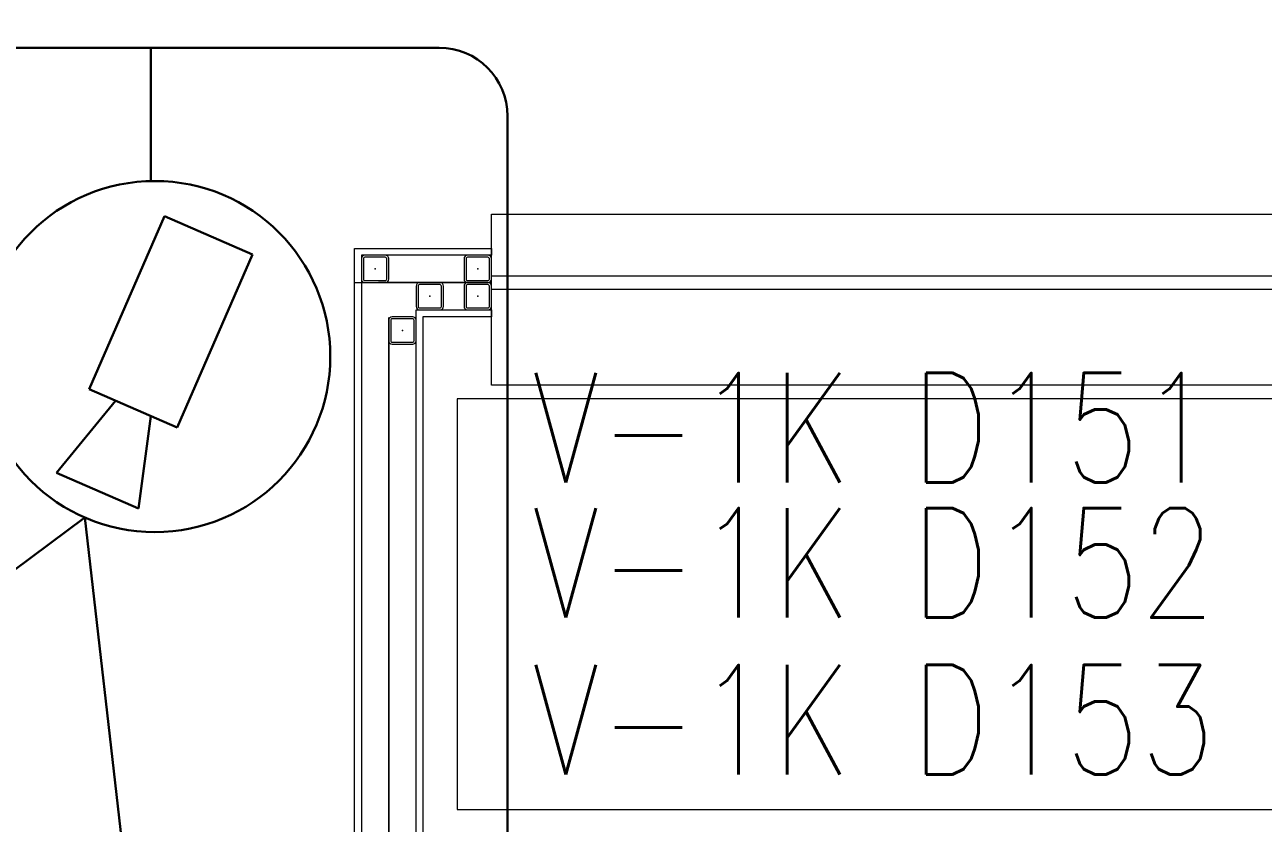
# Model space of a CAD drawing. Extents: x -1073 to 35213, y -1180 to 6950.
# Drawn here: x 3550.6 to 3731.7, y 1270.5 to 1387.2 of the extents above; entities that cross this region are included whole.
import ezdxf

# ---------------------------------------------------------------- set-up
doc = ezdxf.new("R2010")
doc.units = 0
doc.header["$LTSCALE"] = 25
doc.layers.get('0').update_dxf_attribs({"color": 9, "lineweight": 9})
for name, color, linetype, lineweight in [('05', 9, 'Continuous', 9), ('06D', 9, 'Continuous', 9), ('10', 9, 'Continuous', 9), ('11', 9, 'Continuous', 9), ('12', 9, 'Continuous', 9), ('15', 9, 'Continuous', 9), ('33', 9, 'BATTING', 9), ('DATA TAVAN', 160, 'Continuous', 30), ('E-DAHİLİ DOME KAMERA', 7, 'Continuous', 30), ('E-DAHİLİ KAMERA', 7, 'Continuous', 30), ('E-YAZI', 7, 'Continuous', 30)]:
    doc.layers.add(name, color=color, linetype=linetype, lineweight=lineweight)
doc.styles.add('E-YAZI', font='txttw.shx')
doc.linetypes.add('BATTING', pattern='A,0.0001,-0.1,[134,ltypeshp.shx,S=0.1,R=0,X=-0.1,Y=0],-0.2,[134,ltypeshp.shx,S=0.1,R=180,X=0.1,Y=0],-0.1', length=0.4001)

# ---------------------------------------------------------------- blocks, each defined once
blk = doc.blocks.new('p-birim')
blk.add_lwpolyline([(0, 0), (1, 0), (1, 1), (0, 1)], close=True)
blk = doc.blocks.new('Prf-40x40')
for points in [[(1.5, -2), (-1.5, -2, -0.414214), (-2, -1.5), (-2, 1.5, -0.414214), (-1.5, 2), (1.5, 2, -0.414214), (2, 1.5), (2, -1.5, -0.414214)], [(1.5, -1.7), (-1.5, -1.7, -0.414214), (-1.7, -1.5), (-1.7, 1.5, -0.414214), (-1.5, 1.7), (1.5, 1.7, -0.414214), (1.7, 1.5), (1.7, -1.5, -0.414214)]]:
    blk.add_lwpolyline(points, format="xyb", close=True)
blk.add_point((0, 0))
blk = doc.blocks.new('100_DAHİLİ DOME KAMERA')
at = {"layer": 'E-DAHİLİ DOME KAMERA', "color": 4}
for p, q in [((-1.936, 0.715), (-1.936, -0.689)), ((0.82, 0.715), (-1.936, 0.715)), ((0.82, -0.689), (0.82, 0.715)), ((0.82, 0.294), (2.131, 0.668)), ((2.131, 0.668), (2.131, -0.643)), ((0.82, -0.268), (2.131, -0.643)), ((-1.936, -0.689), (0.82, -0.689))]:
    blk.add_line(p, q, dxfattribs=at)
at = {"layer": 'E-DAHİLİ DOME KAMERA', "color": 4, "linetype": 'Continuous'}
blk.add_circle((0, 0), 2.566, dxfattribs=at)
at = {"layer": 'E-DAHİLİ KAMERA', "color": 4}
for q in [(13.416, 6.264), (13.416, -6.264)]:
    blk.add_line((2.566, 0), q, dxfattribs=at)

msp = doc.modelspace()

# ---------------------------------------------------------------- linework, layer by layer
at = {"layer": '06D'}
for points in [[(3615.34, 1349.5), (3602.33, 1349.5)], [(3603.83, 1342.5), (3603.83, 1199.47)]]:
    msp.add_lwpolyline(points, dxfattribs=at)
at = {"layer": '11'}
for points in [[(3598.83, 1354.5), (3618.84, 1354.5), (3618.84, 1353.5), (3599.83, 1353.5), (3599.83, 1197.47), (3598.83, 1197.47)], [(3607.83, 1345.5), (3618.84, 1345.5), (3618.84, 1344.5), (3608.83, 1344.5), (3608.83, 1197.47), (3607.83, 1197.47)]]:
    msp.add_lwpolyline(points, close=True, dxfattribs=at)
at = {"layer": '12'}
msp.add_lwpolyline([(3618.84, 1349.5), (3618.84, 1359.5), (4013.84, 1359.5), (4013.84, 1334.5), (3618.84, 1334.5), (3618.84, 1349.5)], close=True, dxfattribs=at)
at = {"layer": '15'}
msp.add_lwpolyline([(3618.84, 1350.5), (4013.84, 1350.5), (4013.84, 1348.5), (3618.84, 1348.5)], close=True, dxfattribs=at)
at = {"layer": '33', "ltscale": 0.3}
for points in [[(3598.83, 1349.5), (3618.74, 1349.5)], [(3603.83, 1197.47), (3603.83, 1344.4)]]:
    msp.add_lwpolyline(points, dxfattribs=at)
at = {"layer": 'DATA TAVAN'}
for p, q in [((3397.66, 1383.84), (3569.02, 1383.84)), ((3569.02, 1383.84), (3569.02, 1364.33)), ((3569.02, 1383.84), (3611.2, 1383.84)), ((3621.2, 1373.84), (3621.2, 1276.03)), ((3621.2, 1276.03), (3621.2, 1111.71))]:
    msp.add_line(p, q, dxfattribs=at)
msp.add_arc((3611.2, 1373.84), 10, 0, 90, dxfattribs=at)

# ---------------------------------------------------------------- block references
at = {"layer": '05', "xscale": 60, "yscale": 400, "rotation": 270}
msp.add_blockref('p-birim', (3613.84, 1332.5), dxfattribs=at)
at = {"layer": '10', "xscale": -1}
for p, rotation in [((3601.83, 1351.5), 180), ((3616.84, 1351.5), 180), ((3609.83, 1347.5), 180), ((3616.84, 1347.5), 180), ((3605.83, 1342.5), 270)]:
    msp.add_blockref('Prf-40x40', p, dxfattribs=dict(at, rotation=rotation))
at = {"layer": 'E-DAHİLİ DOME KAMERA', "xscale": 10, "yscale": 10, "zscale": 10, "rotation": 246.5044691456866}
msp.add_blockref('100_DAHİLİ DOME KAMERA', (3569.62, 1338.69), dxfattribs=at)

# ---------------------------------------------------------------- texts
at = {"layer": 'E-YAZI', "color": 6, "style": 'E-YAZI', "width": 0.8}
for s, p in [('V-1K D151', (3624.81, 1320.3)), ('V-1K D152', (3624.81, 1300.54)), ('V-1K D153', (3624.81, 1277.61))]:
    msp.add_text(s, height=16, dxfattribs=at).set_placement(p)

doc.saveas('drawing.dxf')
